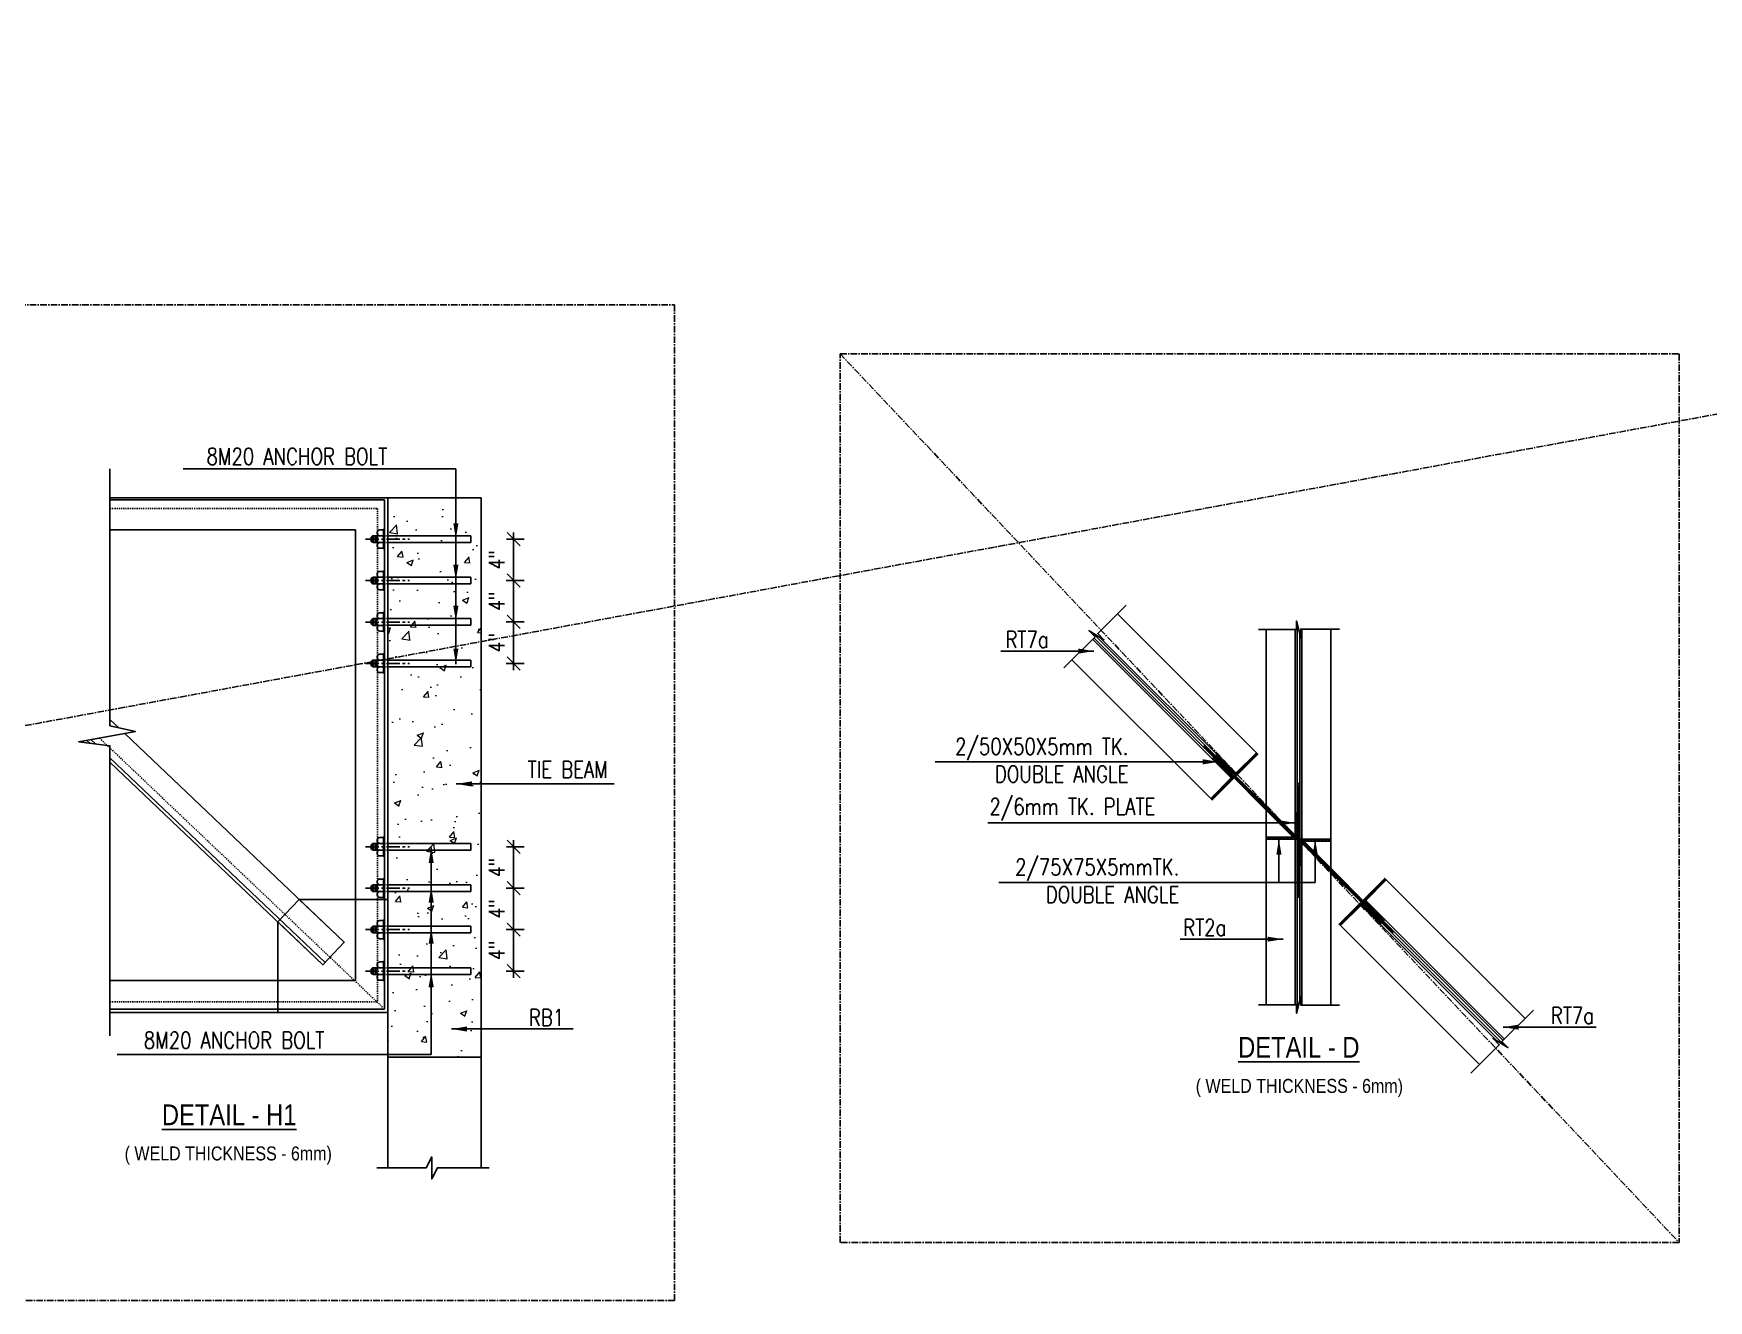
# Model space of a CAD drawing. Extents: x -95606 to 113309, y -42160 to -940.
# Drawn here: x 103285.4 to 103447.1, y -20217.4 to -20095.1 of the extents above; entities that cross this region are included whole.
import ezdxf

# ---------------------------------------------------------------- set-up
doc = ezdxf.new("R2010")
doc.units = 0
doc.header["$LTSCALE"] = 0.02
doc.header["$MEASUREMENT"] = 0
doc.header["$PDMODE"] = 3
doc.header["$PDSIZE"] = -2
for name, pattern in [('CENTER', [50.8, 31.75, -6.35, 6.35, -6.35]), ('CENTERX2', [101.6, 63.5, -12.7, 12.7, -12.7]), ('DASHEDX2', [1.5, 1, -0.5])]:
    doc.linetypes.add(name, pattern=pattern)
doc.layers.get('0').update_dxf_attribs({"linetype": 'CONTINUOUS'})
doc.layers.get('DEFPOINTS').update_dxf_attribs({"linetype": 'CONTINUOUS'})
for name, color, linetype in [('A-5T', 4, 'CONTINUOUS'), ('A-GRID', 7, 'CENTERX2'), ('A-OL', 2, 'CONTINUOUS'), ('A-P FRAME', 4, 'CONTINUOUS'), ('dimentions', 8, 'CONTINUOUS'), ('EXLINE', 33, 'CONTINUOUS'), ('G-GRID', 7, 'CENTERX2'), ('GUSSET', 1, 'CONTINUOUS'), ('OL', 2, 'CONTINUOUS'), ('S-DIM', 7, 'CONTINUOUS'), ('S-TXT', 2, 'CONTINUOUS')]:
    doc.layers.add(name, color=color, linetype=linetype)
doc.layers.add('HACH', color=8, linetype='CONTINUOUS', lineweight=9)
doc.layers.add('Layer4', color=4, linetype='CONTINUOUS', lineweight=25)
doc.styles.add('ROMANS', font='romans.shx', dxfattribs={"width": 0.8})
doc.styles.get("Standard").update_dxf_attribs({"font": 'ISOCP'})
doc.dimstyles.new('DA16', dxfattribs={"dimscale": 16, "dimtxt": 0.1, "dimasz": 0.09375, "dimexe": 0, "dimexo": 0, "dimgap": 0.03125, "dimtad": 1, "dimdec": 0, "dimzin": 7, "dimdsep": 46, "dimlunit": 4, "dimtxsty": 'ROMANS', "dimcen": 0.09375, "dimclrd": 1, "dimclre": 1, "dimclrt": 2, "dimadec": 0, "dimazin": 0, "dimtfac": 0.03125, "dimtdec": 4, "dimtofl": 0, "dimtmove": 0, "dimatfit": 3, "dimfxl": 1, "dimfrac": 2, "dimtolj": 1, "dimtzin": 0, "dimarcsym": 0})
doc.dimstyles.new('TK16', dxfattribs={"dimscale": 16, "dimtxt": 0.09375, "dimasz": 0.04, "dimexe": 0.0625, "dimexo": 0.015625, "dimgap": 0.046875, "dimtad": 1, "dimdec": 1, "dimzin": 11, "dimdsep": 46, "dimlunit": 4, "dimtxsty": 'ROMANS', "dimblk1": 'TK1', "dimblk2": 'TK1', "dimsah": 1, "dimcen": 0.09375, "dimclrd": 1, "dimclre": 1, "dimclrt": 2, "dimadec": 0, "dimazin": 0, "dimtfac": 1, "dimtofl": 0, "dimtmove": 0, "dimatfit": 3, "dimldrblk": 'TK1', "dimfxl": 1, "dimfrac": 2, "dimtolj": 1, "dimtzin": 9, "dimarcsym": 0})
pattern_1 = [(180.02190755, (68205.10256, -26004.81447), (4.779486e-05, -0.12499999086), [])]

# ---------------------------------------------------------------- blocks, each defined once
blk = doc.blocks.new('A$C2AD50AAC')
h = blk.add_hatch()
h.set_pattern_fill('ANSI31', color=256, angle=-45.0975, style=0)
h.set_pattern_definition([(90.0254121, (4066.36952, 33629.90006), (0.1249999877, 5.544057e-05), [])])
edge = h.paths.add_edge_path()
edge.add_line((2.12, 4.1), (2.19, 4.04))
edge.add_arc((2.12, 3.97), 0.1, 341.8801, 402.8435, ccw=False)
edge.add_line((2.21, 3.94), (0.35, 2.05))
edge.add_arc((0.42, 1.98), 0.1, 135.0692, 223.0841)
edge.add_line((0.34, 1.91), (2.07, 0.19))
edge.add_arc((1.96, 0.14), 0.115, 312.2264, 386.7493, ccw=False)
edge.add_line((2.04, 0.06), (1.98, 0))
edge.add_line((1.98, 0), (0, 1.98))
edge.add_line((0, 1.98), (2.12, 4.1))
at = {"layer": 'dimentions', "color": 1, "ltscale": 2}
blk.add_lwpolyline([(2.04, 0.06, 0.337135), (2.07, 0.19), (0.35, 1.91, -0.414214), (0.35, 2.05), (2.19, 3.9, 0.414214), (2.19, 4.04), (2.12, 4.1), (0, 1.98), (1.98, 0), (1.98, 0), (2.04, 0.06)], format="xyb", dxfattribs=at)
blk = doc.blocks.new('A$C6334769A')
at = {"layer": 'GUSSET'}
h = blk.add_hatch(dxfattribs=at)
h.set_pattern_fill('LINE', color=8, scale=33, angle=-90, style=0)
h.set_pattern_definition([(90, (48431.668, -199664.318), (4.125, 2e-16), [])])
edge = h.paths.add_edge_path()
edge.add_line((13, 8.1), (26.4, 8.1))
edge.add_ellipse((26.4, 2.1), major_axis=(4.24, -4.24), ratio=1, start_angle=45, end_angle=135, ccw=False)
edge.add_line((32.4, 2.1), (32.4, 0))
edge.add_line((32.4, 0), (32.4, -2.1))
edge.add_ellipse((26.4, -2.1), major_axis=(4.24, 4.24), ratio=1, start_angle=225, end_angle=315, ccw=False)
edge.add_line((26.4, -8.1), (19.2, -8.1))
edge.add_line((19.2, -8.1), (13, -8.1))
edge.add_ellipse((13, -2.1), major_axis=(4.24, -4.24), ratio=1, start_angle=315, end_angle=405)
edge.add_line((19, -2.1), (19, 0))
edge.add_line((19, 0), (19, 2.1))
edge.add_ellipse((13, 2.1), major_axis=(4.24, -4.24), ratio=1, start_angle=45, end_angle=135)
at = {"layer": 'A-OL', "color": 1}
for p, q in [((2.5, 23.5), (0, 23.5)), ((0, 23.5), (0, -23.7)), ((2.5, -23.7), (2.5, 23.5)), ((2.5, -23.7), (0, -23.7))]:
    blk.add_line(p, q, dxfattribs=at)
at = {"layer": 'OL', "linetype": 'DASHEDX2'}
for p, q in [((0, 7.9), (-15.9, 7.9)), ((0, -8.1), (-15.9, -8.1))]:
    blk.add_line(p, q, dxfattribs=at)
at = {"layer": 'OL'}
blk.add_line((24, -8.1), (2.1, -8.1), dxfattribs=at)
for points in [[(2.5, 22.1), (11.5, 22.1, -0.414214), (17.5, 16.1), (17.5, 17.6)], [(2.5, 8.1), (11.5, 8.1, 0.414214), (17.5, 14.1), (17.5, 17.6)], [(19, 0), (19, 2.1, 0.414214), (13, 8.1), (5.7, 8.1)], [(19, 0), (19, -2.1, -0.414214), (13, -8.1), (10.8, -8.1)], [(32.4, 0), (32.4, 2.1, 0.414214), (26.4, 8.1), (11, 8.1)], [(32.4, 0), (32.4, -2.1, -0.414214), (26.4, -8.1), (11, -8.1)], [(2.5, -8.1), (11.5, -8.1, -0.414214), (17.5, -14.1), (17.5, -12.6)], [(2.5, -22.1), (11.5, -22.1, 0.414214), (17.5, -16.1), (17.5, -12.6)]]:
    blk.add_lwpolyline(points, format="xyb", dxfattribs=at)
blk.add_lwpolyline([(21.1, -8.1), (20, -8.1), (2.1, -8.1)], dxfattribs=at)
blk = doc.blocks.new('TK1')
at = {"color": 4, "linetype": 'Continuous'}
blk.add_line((-1, -1), (1, 1), dxfattribs=at)
at = {"color": 1, "linetype": 'ByBlock'}
blk.add_line((-1, 0), (1, 0), dxfattribs=at)
blk = doc.blocks.new('*D11')
at = {"layer": 'DEFPOINTS', "color": 0, "lineweight": -2, "transparency": 16777216}
for p in [(103330.81, -20143.94), (103330.78, -20147.94), (103331.76, -20147.94)]:
    blk.add_point(p, dxfattribs=at)
at = {"layer": 'dimentions', "color": 1, "lineweight": -2, "transparency": 16777216}
for p, q in [((103331.06, -20143.94), (103332.76, -20143.94)), ((103331.76, -20144.58), (103331.76, -20147.3)), ((103331.03, -20147.94), (103332.76, -20147.94))]:
    blk.add_line(p, q, dxfattribs=at)
at = {"layer": 'dimentions', "color": 1, "lineweight": -2, "transparency": 16777216, "xscale": 0.64, "yscale": 0.64, "zscale": 0.64}
for p, rotation in [((103331.76, -20143.94), 90), ((103331.76, -20147.94), 270)]:
    blk.add_blockref('TK1', p, dxfattribs=dict(at, rotation=rotation))
at = {"layer": 'dimentions', "color": 2, "transparency": 16777216, "insert": (103330.12, -20145.94), "char_height": 1.5, "attachment_point": 5, "rotation": 90, "style": 'ROMANS'}
blk.add_mtext('\\A1;4"', dxfattribs=at)
blk = doc.blocks.new('*D12')
at = {"layer": 'DEFPOINTS', "color": 0, "lineweight": -2, "transparency": 16777216}
for p in [(103330.81, -20147.94), (103330.78, -20151.94), (103331.76, -20151.94)]:
    blk.add_point(p, dxfattribs=at)
at = {"layer": 'dimentions', "color": 1, "lineweight": -2, "transparency": 16777216}
for p, q in [((103331.06, -20147.94), (103332.76, -20147.94)), ((103331.76, -20148.58), (103331.76, -20151.3)), ((103331.03, -20151.94), (103332.76, -20151.94))]:
    blk.add_line(p, q, dxfattribs=at)
at = {"layer": 'dimentions', "color": 1, "lineweight": -2, "transparency": 16777216, "xscale": 0.64, "yscale": 0.64, "zscale": 0.64}
for p, rotation in [((103331.76, -20147.94), 90), ((103331.76, -20151.94), 270)]:
    blk.add_blockref('TK1', p, dxfattribs=dict(at, rotation=rotation))
at = {"layer": 'dimentions', "color": 2, "transparency": 16777216, "insert": (103330.12, -20149.94), "char_height": 1.5, "attachment_point": 5, "rotation": 90, "style": 'ROMANS'}
blk.add_mtext('\\A1;4"', dxfattribs=at)
blk = doc.blocks.new('*D13')
at = {"layer": 'DEFPOINTS', "color": 0, "lineweight": -2, "transparency": 16777216}
for p in [(103330.81, -20151.94), (103330.78, -20155.94), (103331.76, -20155.94)]:
    blk.add_point(p, dxfattribs=at)
at = {"layer": 'dimentions', "color": 1, "lineweight": -2, "transparency": 16777216}
for p, q in [((103331.06, -20151.94), (103332.76, -20151.94)), ((103331.76, -20152.58), (103331.76, -20155.3)), ((103331.03, -20155.94), (103332.76, -20155.94))]:
    blk.add_line(p, q, dxfattribs=at)
at = {"layer": 'dimentions', "color": 1, "lineweight": -2, "transparency": 16777216, "xscale": 0.64, "yscale": 0.64, "zscale": 0.64}
for p, rotation in [((103331.76, -20151.94), 90), ((103331.76, -20155.94), 270)]:
    blk.add_blockref('TK1', p, dxfattribs=dict(at, rotation=rotation))
at = {"layer": 'dimentions', "color": 2, "transparency": 16777216, "insert": (103330.12, -20153.94), "char_height": 1.5, "attachment_point": 5, "rotation": 90, "style": 'ROMANS'}
blk.add_mtext('\\A1;4"', dxfattribs=at)
blk = doc.blocks.new('*D14')
at = {"layer": 'DEFPOINTS', "color": 0, "lineweight": -2, "transparency": 16777216}
for p in [(103330.81, -20173.64), (103330.78, -20177.64), (103331.76, -20177.64)]:
    blk.add_point(p, dxfattribs=at)
at = {"layer": 'dimentions', "color": 1, "lineweight": -2, "transparency": 16777216}
for p, q in [((103331.06, -20173.64), (103332.76, -20173.64)), ((103331.76, -20174.28), (103331.76, -20177)), ((103331.03, -20177.64), (103332.76, -20177.64))]:
    blk.add_line(p, q, dxfattribs=at)
at = {"layer": 'dimentions', "color": 1, "lineweight": -2, "transparency": 16777216, "xscale": 0.64, "yscale": 0.64, "zscale": 0.64}
for p, rotation in [((103331.76, -20173.64), 90), ((103331.76, -20177.64), 270)]:
    blk.add_blockref('TK1', p, dxfattribs=dict(at, rotation=rotation))
at = {"layer": 'dimentions', "color": 2, "transparency": 16777216, "insert": (103330.12, -20175.64), "char_height": 1.5, "attachment_point": 5, "rotation": 90, "style": 'ROMANS'}
blk.add_mtext('\\A1;4"', dxfattribs=at)
blk = doc.blocks.new('*D15')
at = {"layer": 'DEFPOINTS', "color": 0, "lineweight": -2, "transparency": 16777216}
for p in [(103330.81, -20177.64), (103330.78, -20181.64), (103331.76, -20181.64)]:
    blk.add_point(p, dxfattribs=at)
at = {"layer": 'dimentions', "color": 1, "lineweight": -2, "transparency": 16777216}
for p, q in [((103331.06, -20177.64), (103332.76, -20177.64)), ((103331.76, -20178.28), (103331.76, -20181)), ((103331.03, -20181.64), (103332.76, -20181.64))]:
    blk.add_line(p, q, dxfattribs=at)
at = {"layer": 'dimentions', "color": 1, "lineweight": -2, "transparency": 16777216, "xscale": 0.64, "yscale": 0.64, "zscale": 0.64}
for p, rotation in [((103331.76, -20177.64), 90), ((103331.76, -20181.64), 270)]:
    blk.add_blockref('TK1', p, dxfattribs=dict(at, rotation=rotation))
at = {"layer": 'dimentions', "color": 2, "transparency": 16777216, "insert": (103330.12, -20179.64), "char_height": 1.5, "attachment_point": 5, "rotation": 90, "style": 'ROMANS'}
blk.add_mtext('\\A1;4"', dxfattribs=at)
blk = doc.blocks.new('*D16')
at = {"layer": 'DEFPOINTS', "color": 0, "lineweight": -2, "transparency": 16777216}
for p in [(103330.81, -20181.64), (103330.78, -20185.64), (103331.76, -20185.64)]:
    blk.add_point(p, dxfattribs=at)
at = {"layer": 'dimentions', "color": 1, "lineweight": -2, "transparency": 16777216}
for p, q in [((103331.06, -20181.64), (103332.76, -20181.64)), ((103331.76, -20182.28), (103331.76, -20185)), ((103331.03, -20185.64), (103332.76, -20185.64))]:
    blk.add_line(p, q, dxfattribs=at)
at = {"layer": 'dimentions', "color": 1, "lineweight": -2, "transparency": 16777216, "xscale": 0.64, "yscale": 0.64, "zscale": 0.64}
for p, rotation in [((103331.76, -20181.64), 90), ((103331.76, -20185.64), 270)]:
    blk.add_blockref('TK1', p, dxfattribs=dict(at, rotation=rotation))
at = {"layer": 'dimentions', "color": 2, "transparency": 16777216, "insert": (103330.12, -20183.64), "char_height": 1.5, "attachment_point": 5, "rotation": 90, "style": 'ROMANS'}
blk.add_mtext('\\A1;4"', dxfattribs=at)

msp = doc.modelspace()

# ---------------------------------------------------------------- hatches: boundary and pattern name
h = msp.add_hatch()
h.set_pattern_fill('ANSI31', color=256, angle=180, style=0)
h.set_pattern_definition([(135, (82523.00114, 6483.56187), (0.08838834765, 0.08838834765), [])])
edge = h.paths.add_edge_path()
edge.add_line((103404.485, -20172.71), (103407.09, -20172.708))
edge.add_arc((103407.09, -20172.608), 0.1, 270.04381, 359.95928)
edge.add_line((103407.19, -20172.608), (103407.19, -20170.483))
edge.add_line((103407.19, -20170.483), (103407.19, -20170.477))
edge.add_arc((103407.287, -20170.48), 0.0974, 89.40381, 178.41012, ccw=False)
edge.add_line((103407.288, -20170.383), (103407.385, -20170.383))
edge.add_line((103407.385, -20170.383), (103407.385, -20172.903))
edge.add_line((103407.385, -20172.903), (103404.385, -20172.903))
edge.add_line((103404.385, -20172.903), (103404.385, -20172.81))
edge.add_arc((103404.485, -20172.81), 0.1, 90.04381, 180.04381, ccw=False)
h = msp.add_hatch()
h.set_pattern_fill('ANSI31', color=256, angle=180, style=0)
h.set_pattern_definition([(45, (124292.00862, 6483.56187), (-0.08838834765, 0.08838834765), [])])
edge = h.paths.add_edge_path()
edge.add_line((103410.525, -20173.096), (103407.92, -20173.097))
edge.add_arc((103407.92, -20173.197), 0.1, 90.04381, 179.95928)
edge.add_line((103407.82, -20173.197), (103407.82, -20175.323))
edge.add_line((103407.82, -20175.323), (103407.82, -20175.328))
edge.add_arc((103407.723, -20175.325), 0.0974, -90.59619, -1.58988, ccw=False)
edge.add_line((103407.722, -20175.423), (103407.625, -20175.423))
edge.add_line((103407.625, -20175.423), (103407.625, -20172.903))
edge.add_line((103407.625, -20172.903), (103410.625, -20172.903))
edge.add_line((103410.625, -20172.903), (103410.625, -20172.996))
edge.add_arc((103410.525, -20172.996), 0.1, -89.95619, 0.04381, ccw=False)
at = {"layer": 'dimentions', "ltscale": 2}
h = msp.add_hatch(dxfattribs=at)
h.set_pattern_fill('ANSI31', color=1, angle=135.02191, style=0)
h.set_pattern_definition(pattern_1)
h.paths.add_polyline_path([(103407.006, -20172.699), (103398.301, -20164.001), (103398.471, -20163.831), (103407.176, -20172.529)])
h = msp.add_hatch(dxfattribs=at)
h.set_pattern_fill('ANSI31', color=1, angle=90, style=0)
h.set_pattern_definition([(135, (74399.8946, 599.02859), (-0.08838834765, -0.08838834765), [])])
h.paths.add_polyline_path([(103407.385, -20178.512), (103407.385, -20167.533), (103407.625, -20167.533), (103407.625, -20178.512)])
h = msp.add_hatch(dxfattribs=at)
h.set_pattern_fill('ANSI31', color=1, angle=135.02191, style=0)
h.set_pattern_definition(pattern_1)
h.paths.add_polyline_path([(103408.004, -20173.106), (103416.708, -20181.804), (103416.539, -20181.974), (103407.834, -20173.276)])
at = {"layer": 'HACH'}
h = msp.add_hatch(dxfattribs=at)
h.set_pattern_fill('AR-CONC', color=256, scale=0.9, style=0)
h.set_pattern_definition([(50, (124693.959, 2947.907), (6.4553416, -0.5647692), [0.675, -7.425]), (355, (124693.959, 2947.907), (-1.248762, 6.7697292), [0.54, -5.94]), (100.4514, (124694.497, 2947.86), (5.2065844, 6.2049559), [0.5736617, -6.310279]), (46.1842, (124693.959, 2949.707), (9.6051694, -1.4896711), [1.0125, -11.1375]), (96.6356, (124694.759, 2949.583), (8.4119643, 8.7670608), [0.8604926, -9.465417]), (351.1842, (124693.959, 2949.707), (8.4119575, 8.7670674), [0.81, -8.91]), (21, (124694.859, 2949.257), (5.3721635, -3.62357), [0.675, -7.425]), (326, (124694.859, 2949.257), (2.189838, 6.5263504), [0.54, -5.94]), (71.4514, (124695.3066, 2948.955), (7.5620037, 2.9027745), [0.5736617, -6.310279]), (37.5, (124693.959, 2947.9068), (0.1094387, 2.99604468), [0, -5.868, 0, -6.03, 0, -5.9625]), (7.5, (124693.959, 2947.9068), (2.36762584, 3.5497054), [0, -3.438, 0, -5.733, 0, -2.2725]), (327.5, (124691.952, 2947.9068), (4.80440193, -0.20299385), [0, -2.25, 0, -7.02, 0, -9.315]), (317.5, (124691.052, 2947.907), (5.2486755, 0.90094484), [0, -2.925, 0, -4.662, 0, -6.615])])
h.paths.add_polyline_path([(103319.722, -20139.944), (103328.613, -20139.944), (103328.613, -20193.945), (103319.613, -20193.945)])

# ---------------------------------------------------------------- linework, layer by layer
at = {"layer": 'A-GRID'}
for p, q in [((103317.471, -20143.945), (103321.72, -20143.945)), ((103317.471, -20143.945), (103321.72, -20143.945)), ((103317.471, -20147.945), (103321.72, -20147.945)), ((103317.471, -20147.945), (103321.72, -20147.945)), ((103317.471, -20151.945), (103321.72, -20151.945)), ((103317.471, -20151.945), (103321.72, -20151.945)), ((103317.471, -20155.945), (103321.72, -20155.945)), ((103317.471, -20155.945), (103321.72, -20155.945)), ((103317.471, -20173.638), (103321.72, -20173.638)), ((103317.471, -20173.638), (103321.72, -20173.638)), ((103317.471, -20177.638), (103321.72, -20177.638)), ((103317.471, -20177.638), (103321.72, -20177.638)), ((103317.471, -20181.638), (103321.72, -20181.638)), ((103317.471, -20181.638), (103321.72, -20181.638)), ((103317.471, -20185.638), (103321.72, -20185.638)), ((103317.471, -20185.638), (103321.72, -20185.638))]:
    msp.add_line(p, q, dxfattribs=at)
at = {"layer": 'A-OL', "color": 1}
for points in [[(103390.886, -20150.306), (103388.129, -20153.061), (103388.722, -20153.655), (103387.286, -20152.783), (103387.868, -20153.365), (103384.841, -20156.379)], [(103411.459, -20152.635), (103407.718, -20152.635), (103407.718, -20153.474), (103407.318, -20151.842), (103407.318, -20152.666), (103403.633, -20152.666)], [(103411.459, -20188.92), (103407.718, -20188.92), (103407.718, -20188.081), (103407.318, -20189.713), (103407.318, -20188.889), (103403.633, -20188.889)], [(103424.124, -20195.499), (103426.88, -20192.744), (103426.287, -20192.151), (103427.723, -20193.022), (103427.141, -20192.44), (103430.169, -20189.426)]]:
    msp.add_lwpolyline(points, dxfattribs=at)
at = {"layer": 'A-P FRAME', "color": 2, "ltscale": 7}
for p, q in [((103319.795, -20143.62), (103327.613, -20143.62)), ((103327.613, -20144.26), (103327.613, -20143.62)), ((103319.795, -20144.26), (103327.613, -20144.26)), ((103319.795, -20147.62), (103327.613, -20147.62)), ((103319.795, -20148.26), (103327.613, -20148.26)), ((103327.613, -20148.26), (103327.613, -20147.62)), ((103319.795, -20151.62), (103327.613, -20151.62)), ((103327.613, -20152.26), (103327.613, -20151.62)), ((103319.795, -20152.26), (103327.613, -20152.26)), ((103319.795, -20155.62), (103327.613, -20155.62)), ((103319.795, -20156.26), (103327.613, -20156.26)), ((103327.613, -20156.26), (103327.613, -20155.62)), ((103319.795, -20173.313), (103327.613, -20173.313)), ((103319.795, -20173.953), (103327.613, -20173.953)), ((103327.613, -20173.953), (103327.613, -20173.313)), ((103319.795, -20177.313), (103327.613, -20177.313)), ((103327.613, -20177.953), (103327.613, -20177.313)), ((103319.795, -20177.953), (103327.613, -20177.953)), ((103319.795, -20181.313), (103327.613, -20181.313)), ((103319.795, -20181.953), (103327.613, -20181.953)), ((103327.613, -20181.953), (103327.613, -20181.313)), ((103319.795, -20185.313), (103327.613, -20185.313)), ((103327.613, -20185.953), (103327.613, -20185.313)), ((103319.795, -20185.953), (103327.613, -20185.953))]:
    msp.add_line(p, q, dxfattribs=at)
at = {"layer": 'dimentions', "color": 1, "ltscale": 2}
msp.add_line((103407.625, -20178.512), (103407.385, -20178.512), dxfattribs=at)
msp.add_line((103407.625, -20178.512), (103407.385, -20178.512), dxfattribs=at)
for points in [[(103407.006, -20172.699), (103398.301, -20164.001), (103398.471, -20163.831), (103407.176, -20172.529)], [(103407.385, -20178.512), (103407.385, -20167.533), (103407.625, -20167.533), (103407.625, -20178.512)], [(103408.004, -20173.106), (103416.708, -20181.804), (103416.539, -20181.974), (103407.834, -20173.276)]]:
    msp.add_lwpolyline(points, close=True, dxfattribs=at)
for points in [[(103407.288, -20170.383, 0.4254327), (103407.19, -20170.483), (103407.19, -20172.608, -0.4142136), (103407.09, -20172.708), (103404.485, -20172.71, 0.4142136), (103404.385, -20172.81), (103404.385, -20172.903), (103407.385, -20172.903), (103407.385, -20170.383), (103407.385, -20170.383), (103407.288, -20170.383)], [(103407.722, -20175.423, 0.4254327), (103407.82, -20175.323), (103407.82, -20173.197, -0.4142136), (103407.92, -20173.097), (103410.525, -20173.096, 0.4142136), (103410.625, -20172.996), (103410.625, -20172.903), (103407.625, -20172.903), (103407.625, -20175.423), (103407.625, -20175.423), (103407.722, -20175.423)]]:
    msp.add_lwpolyline(points, format="xyb", dxfattribs=at)
at = {"layer": 'EXLINE'}
for p, q in [((103319.613, -20139.945), (103328.614, -20139.945)), ((103328.613, -20189.638), (103328.613, -20139.945)), ((103319.613, -20204.624), (103319.613, -20189.638)), ((103328.614, -20189.638), (103328.614, -20204.626)), ((103319.613, -20193.945), (103328.613, -20193.945))]:
    msp.add_line(p, q, dxfattribs=at)
at = {"layer": 'G-GRID', "color": 8, "ltscale": 0.1}
for p, q in [((103292.797, -20140.979), (103318.615, -20140.979)), ((103318.615, -20140.979), (103318.615, -20188.602)), ((103291.794, -20163.147), (103319.116, -20189.136)), ((103292.797, -20188.602), (103318.615, -20188.602))]:
    msp.add_line(p, q, dxfattribs=at)
at = {"layer": 'Layer4'}
for points in [[(103311.065, -20178.718), (103315.413, -20182.853), (103313.345, -20185.027), (103308.998, -20180.891)], [(103316.509, -20178.718), (103316.509, -20186.532), (103308.998, -20186.532)]]:
    msp.add_lwpolyline(points, dxfattribs=at)
at = {"layer": 'S-DIM', "color": 2}
for p, q in [((103292.797, -20139.945), (103319.613, -20139.945)), ((103292.797, -20143.05), (103316.509, -20143.05)), ((103316.509, -20143.05), (103316.509, -20186.532)), ((103390.033, -20151.159), (103403.585, -20164.7)), ((103387.612, -20152.981), (103401.465, -20166.823)), ((103404.385, -20188.889), (103404.385, -20152.666)), ((103407.385, -20189.439), (103407.385, -20152.116)), ((103407.625, -20188.46), (103407.625, -20153.095)), ((103410.625, -20188.92), (103410.625, -20152.635)), ((103387.763, -20153.47), (103401.295, -20166.992)), ((103385.637, -20155.587), (103399.174, -20169.114)), ((103429.373, -20190.218), (103415.836, -20176.691)), ((103427.397, -20192.825), (103413.545, -20178.983)), ((103427.247, -20192.335), (103413.715, -20178.814)), ((103424.977, -20194.647), (103411.425, -20181.105)), ((103292.797, -20186.532), (103316.509, -20186.532)), ((103292.797, -20189.638), (103319.61, -20189.638))]:
    msp.add_line(p, q, dxfattribs=at)
at = {"layer": 'S-DIM', "color": 1}
for p, q in [((103292.797, -20140.152), (103319.295, -20140.152)), ((103319.295, -20140.152), (103319.295, -20189.306)), ((103388.315, -20153.407), (103401.398, -20166.48)), ((103407.19, -20172.611), (103407.19, -20152.666)), ((103407.82, -20172.903), (103407.82, -20152.666)), ((103387.624, -20153.608), (103400.951, -20166.924)), ((103290.965, -20163.297), (103291.399, -20163.71)), ((103292.797, -20165.04), (103313.566, -20184.795)), ((103407.19, -20188.889), (103407.19, -20172.903)), ((103407.82, -20188.92), (103407.82, -20172.903)), ((103427.385, -20192.197), (103414.059, -20178.881)), ((103426.694, -20192.398), (103413.612, -20179.326)), ((103292.797, -20189.306), (103319.295, -20189.306))]:
    msp.add_line(p, q, dxfattribs=at)
at = {"layer": 'S-DIM', "color": 3}
msp.add_line((103319.613, -20139.945), (103319.613, -20189.638), dxfattribs=at)
at = {"layer": 'S-DIM', "color": 1}
for points in [[(103292.797, -20137.163), (103292.797, -20161.965), (103295.256, -20162.522), (103289.786, -20163.51), (103292.797, -20163.883), (103292.797, -20191.877)], [(103318.568, -20204.624), (103323.321, -20204.624), (103323.849, -20203.574), (103323.849, -20205.696), (103324.406, -20204.626), (103329.389, -20204.626)]]:
    msp.add_lwpolyline(points, dxfattribs=at)
at = {"layer": 'S-DIM', "color": 3}
msp.add_lwpolyline([(103308.998, -20180.891), (103308.998, -20189.638), (103319.613, -20189.638), (103319.615, -20178.718), (103311.065, -20178.718), (103308.998, -20180.891)], dxfattribs=at)
at = {"layer": 'S-TXT', "color": 5, "linetype": 'CENTER', "lineweight": -2}
for p, q in [((105355.57, -19780.599), (103131.986, -20190.049)), ((103363.265, -20126.058), (103444.242, -20211.829))]:
    msp.add_line(p, q, dxfattribs=at)
at = {"layer": 'S-TXT'}
for p, q in [((103292.797, -20161.341), (103293.659, -20162.16)), ((103294.233, -20162.707), (103315.413, -20182.853)), ((103290.575, -20163.367), (103290.865, -20163.644)), ((103292.797, -20165.482), (103313.345, -20185.027)), ((103308.998, -20180.891), (103311.065, -20178.718))]:
    msp.add_line(p, q, dxfattribs=at)
at = {"layer": 'S-TXT', "color": 5, "linetype": 'CENTER', "lineweight": -2}
for points in [[(103274.892, -20121.323), (103347.29, -20121.323), (103347.29, -20217.435), (103274.892, -20217.435)], [(103363.265, -20126.058), (103444.242, -20126.058), (103444.242, -20211.829), (103363.265, -20211.829)]]:
    msp.add_lwpolyline(points, close=True, dxfattribs=at)

# ---------------------------------------------------------------- block references
at = {"layer": 'A-P FRAME', "color": 2, "ltscale": 7, "xscale": 0.04, "yscale": 0.04, "zscale": 0.04, "rotation": 180}
for p in [(103319.295, -20143.945), (103319.295, -20147.945), (103319.295, -20151.945), (103319.295, -20155.945), (103319.295, -20173.638), (103319.295, -20177.638), (103319.295, -20181.638), (103319.295, -20185.638)]:
    msp.add_blockref('A$C6334769A', p, dxfattribs=at)
at = {"layer": 'S-DIM', "color": 3, "xscale": -1}
for p, rotation in [((103399.482, -20166.825), 270.0576658802263), ((103415.527, -20178.981), 90.05766588022628)]:
    msp.add_blockref('A$C2AD50AAC', p, dxfattribs=dict(at, rotation=rotation))
at = {"layer": 'S-DIM', "color": 3}
for p, rotation in [((103401.295, -20165.01), 179.997882963512), ((103413.715, -20180.796), 359.9978829635121)]:
    msp.add_blockref('A$C2AD50AAC', p, dxfattribs=dict(at, rotation=rotation))

# ---------------------------------------------------------------- texts
at = {"layer": 'A-5T', "char_height": 2, "attachment_point": 1}
for s, insert in [('\\pi-5.4448;{\\fSwis721 Cn BT|b0|i0|c0|p34;\\L\\C4;DETAIL - D}', (103407.123, -20191.994)), ('\\pi-5.9409;{\\fSwis721 Cn BT|b0|i0|c0|p34;\\L\\C4;DETAIL - H1}', (103303.751, -20198.513))]:
    msp.add_mtext(s, dxfattribs=dict(at, insert=insert))
at = {"layer": 'S-DIM', "color": 2, "char_height": 1.6, "attachment_point": 6, "style": 'ROMANS'}
for s, insert in [('8M20 ANCHOR BOLT', (103319.562, -20135.962)), ('TIE BEAM', (103340.852, -20166.187)), ('8M20 ANCHOR BOLT', (103313.503, -20192.307))]:
    msp.add_mtext(s, dxfattribs=dict(at, insert=insert))
at = {"layer": 'S-DIM', "color": 2, "char_height": 1.6, "style": 'ROMANS'}
for s, width, insert, attachment_point in [('\\pi-0.12629;RT7a', 4.01847, (103379.348, -20153.626), 4), ('2/50X50X5mm TK. \\PDOUBLE ANGLE ', 37.86233, (103391.097, -20165.291), 6), ('\\pi6.3091;2/6mm TK. PLATE', 24.41199, (103371.371, -20170.023), 4), ('2/75X75X5mmTK. \\PDOUBLE ANGLE ', 37.86233, (103396.006, -20176.926), 6), ('\\pi-0.12629;RT2a', 4.01847, (103396.504, -20181.433), 4), ('\\pi-0.12629;RT7a', 4.01847, (103431.988, -20189.926), 4)]:
    msp.add_mtext_dynamic_manual_height_columns(s, width=width, gutter_width=16, heights=[0], dxfattribs=dict(at, insert=insert, attachment_point=attachment_point))
at = {"layer": 'S-DIM', "color": 2, "insert": (103336.633, -20190.123), "char_height": 1.6, "width": 8.63469, "attachment_point": 6, "style": 'ROMANS'}
msp.add_mtext('RB1', dxfattribs=at)
at = {"layer": 'S-TXT', "color": 4, "char_height": 1.34906, "attachment_point": 4}
for insert in [(103397.587, -20196.924), (103294.215, -20203.443)]:
    msp.add_mtext('{\\fSwis721 Cn BT|b0|i0|c0|p34;( WELD THICKNESS - 6mm)}', dxfattribs=dict(at, insert=insert))

# ---------------------------------------------------------------- dimensions: what is measured, and where the dimension line sits
at = {"layer": 'dimentions'}
for base, p1, p2, picture, middle in [((103331.76, -20147.945), (103330.806, -20143.945), (103330.783, -20147.945), '*D11', (103330.117, -20145.945)), ((103331.76, -20151.945), (103330.806, -20147.945), (103330.783, -20151.945), '*D12', (103330.117, -20149.945)), ((103331.76, -20155.945), (103330.806, -20151.945), (103330.783, -20155.945), '*D13', (103330.117, -20153.945)), ((103331.76, -20177.638), (103330.806, -20173.638), (103330.783, -20177.638), '*D14', (103330.117, -20175.638)), ((103331.76, -20181.638), (103330.806, -20177.638), (103330.783, -20181.638), '*D15', (103330.117, -20179.638)), ((103331.76, -20185.638), (103330.806, -20181.638), (103330.783, -20185.638), '*D16', (103330.117, -20183.638))]:
    dim = msp.add_linear_dim(base=base, p1=p1, p2=p2, angle=90, dimstyle='TK16', override={"dimdec": 0}, dxfattribs=at)
    dim.commit()
    dim.dimension.update_dxf_attribs({"geometry": picture, "text_midpoint": middle})

# ---------------------------------------------------------------- leaders
for points in [[(103326.182, -20156.005), (103326.182, -20137.162), (103299.863, -20137.162)], [(103326.182, -20143.917), (103326.182, -20138.788)], [(103326.182, -20147.916), (103326.182, -20141.863)], [(103326.182, -20151.883), (103326.182, -20144.819)], [(103387.751, -20154.753), (103378.765, -20154.753)], [(103399.771, -20165.44), (103372.448, -20165.44)], [(103326.224, -20167.575), (103341.47, -20167.575)], [(103407.19, -20171.331), (103377.509, -20171.331)], [(103323.801, -20173.709), (103323.801, -20193.695), (103293.48, -20193.695)], [(103409.114, -20172.903), (103409.114, -20177.072), (103378.59, -20177.072)], [(103405.615, -20172.903), (103405.615, -20177.072)], [(103323.801, -20177.525), (103323.801, -20184.465)], [(103323.801, -20181.503), (103323.801, -20187.421)], [(103406.015, -20182.56), (103396.096, -20182.56)], [(103323.801, -20185.691), (103323.801, -20190.496)], [(103325.764, -20191.228), (103337.509, -20191.228)], [(103427.259, -20191.053), (103436.245, -20191.053)]]:
    msp.add_leader(points, dimstyle='DA16', override={"dimtad": 0}, dxfattribs=at)

doc.saveas('drawing.dxf')
